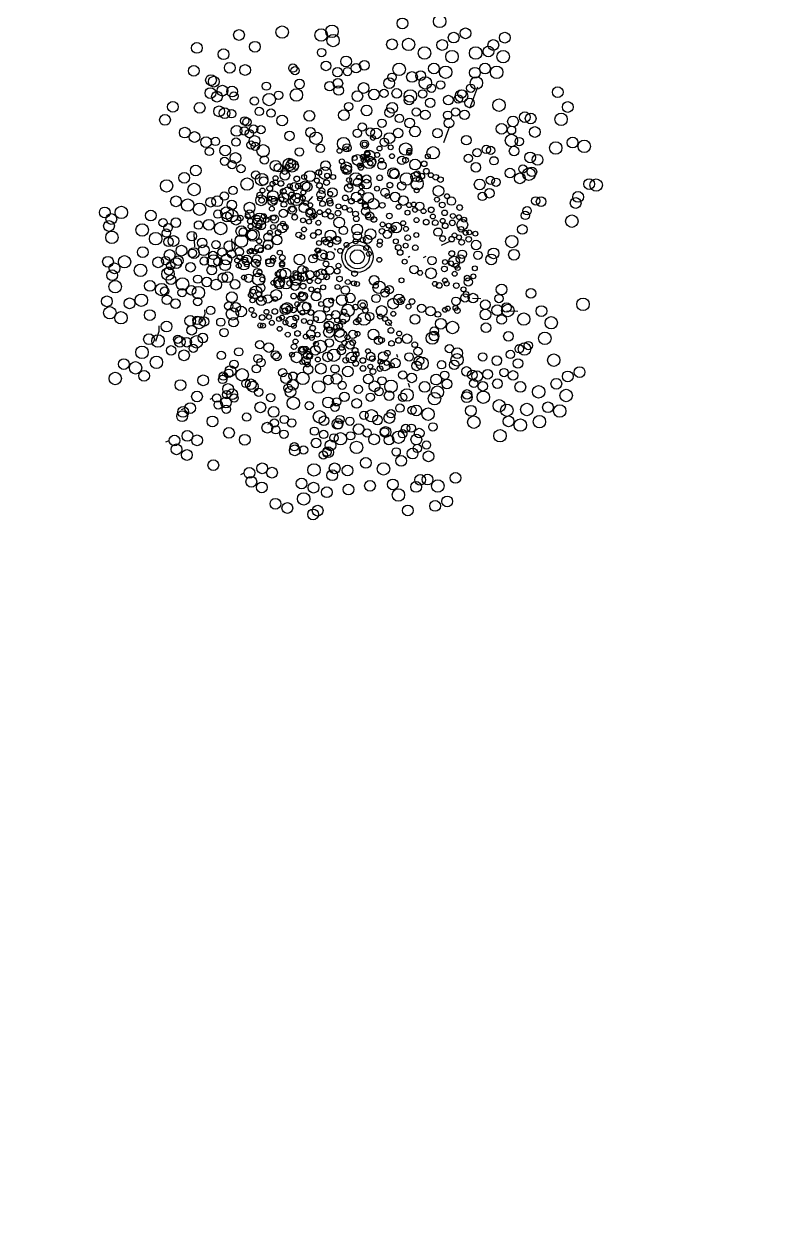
# Model space of a CAD drawing. Header units: millimetres. Extents: x 441061 to 442903, y 4515148 to 4515613.
# Drawn here: x 442194.871 to 442197.055, y 4515579.525 to 4515582.969 of the extents above; entities that cross this region are included whole.
import ezdxf

# ---------------------------------------------------------------- set-up
doc = ezdxf.new("R2010")
doc.units = ezdxf.units.MM
doc.layers.add('01_piscinas', color=254, linetype='Continuous')

msp = doc.modelspace()

# ---------------------------------------------------------------- linework, layer by layer
at = {"layer": '01_piscinas'}
for p, q in [((442196.1487, 4515582.7272, 0), (442196.1715, 4515582.7885, 0)), ((442196.0744, 4515582.629, 0), (442196.0919, 4515582.6761, 0)), ((442195.6976, 4515582.4742, 0), (442195.6854, 4515582.4606, 0)), ((442195.3582, 4515582.369, 0), (442195.3602, 4515582.329, 0)), ((442195.4663, 4515582.3535, 0), (442195.4679, 4515582.3227, 0)), ((442195.5265, 4515582.3218, 0), (442195.5231, 4515582.323, 0)), ((442195.7645, 4515582.3204, 0), (442195.7612, 4515582.3257, 0)), ((442196.0673, 4515582.335, 0), (442196.0943, 4515582.3474, 0)), ((442195.4822, 4515582.3064, 0), (442195.4788, 4515582.3075, 0)), ((442195.9773, 4515582.3022, 0), (442195.9718, 4515582.2994, 0)), ((442196.0224, 4515582.3023, 0), (442196.0153, 4515582.2987, 0)), ((442195.7301, 4515582.2497, 0), (442195.7198, 4515582.2521, 0)), ((442195.7011, 4515582.234, 0), (442195.6877, 4515582.2372, 0)), ((442195.8899, 4515582.2389, 0), (442195.8864, 4515582.2401, 0)), ((442195.5214, 4515582.2074, 0), (442195.518, 4515582.2086, 0)), ((442196.1564, 4515582.1829, 0), (442196.1803, 4515582.1821, 0)), ((442196.3362, 4515582.2038, 0), (442196.337, 4515582.2012, 0)), ((442195.6234, 4515582.1505, 0), (442195.6201, 4515582.1558, 0)), ((442196.2553, 4515582.1473, 0), (442196.2863, 4515582.1462, 0)), ((442196.489, 4515582.1745, 0), (442196.4901, 4515582.171, 0)), ((442195.6061, 4515582.1255, 0), (442195.6027, 4515582.1308, 0)), ((442195.7569, 4515582.1384, 0), (442195.7545, 4515582.1336, 0)), ((442195.915, 4515582.1141, 0), (442195.9246, 4515582.1037, 0)), ((442195.9989, 4515582.0476, 0), (442195.9982, 4515582.0461, 0)), ((442195.9384, 4515582.023, 0), (442195.9413, 4515582.0146, 0)), ((442196.2383, 4515582.011, 0), (442196.2392, 4515582.0083, 0)), ((442195.8773, 4515582.0079, 0), (442195.8765, 4515582.0064, 0)), ((442195.444, 4515581.967, 0), (442195.4385, 4515581.9643, 0)), ((442195.9719, 4515581.9394, 0), (442195.9756, 4515581.9284, 0)), ((442196.3618, 4515581.9237, 0), (442196.3629, 4515581.9203, 0)), ((442195.4095, 4515581.8956, 0), (442195.404, 4515581.8929, 0)), ((442195.7645, 4515581.878, 0), (442195.7542, 4515581.8804, 0)), ((442195.3291, 4515581.8666, 0), (442195.322, 4515581.863, 0)), ((442195.5746, 4515581.8242, 0), (442195.5691, 4515581.8215, 0)), ((442195.7737, 4515581.8274, 0), (442195.7634, 4515581.8298, 0)), ((442195.2843, 4515581.7738, 0), (442195.2772, 4515581.7702, 0)), ((442195.7458, 4515581.7509, 0), (442195.7325, 4515581.754, 0)), ((442195.4989, 4515581.681, 0), (442195.4918, 4515581.6774, 0)), ((442195.7577, 4515581.6851, 0), (442195.7444, 4515581.6882, 0))]:
    msp.add_line(p, q, dxfattribs=at)
at = {"layer": '01_piscinas', "elevation": 0}
msp.add_lwpolyline([(442204.3665, 4515585.659, 0.004391), (442203.2499, 4515585.4088, 0.000109), (442203.2235, 4515585.4026, 0.000253), (442203.2086, 4515585.3991, 0.002322), (442202.6217, 4515585.2589, 0.002118), (442202.0861, 4515585.1259, -0.0058), (442194.0167, 4515582.8088), (442188.8505, 4515581.298), (442188.8076, 4515581.2855), (442185.7366, 4515580.3874), (442179.8114, 4515578.6368)], format="xyb", dxfattribs=at)
for points in [[(442195.563, 4515582.41), (442195.5755, 4515582.416), (442195.5755, 4515582.416), (442195.5801, 4515582.421)], [(442195.3821, 4515582.116), (442195.39, 4515582.138), (442195.39, 4515582.138), (442195.3894, 4515582.1496)], [(442195.2488, 4515582.0603), (442195.259, 4515582.0889), (442195.259, 4515582.0889), (442195.2582, 4515582.104)]]:
    msp.add_lwpolyline(points, dxfattribs=at)
at = {"layer": '01_piscinas'}
for centre, radius in [((442195.9556, 4515582.9706, 0), 0.0154), ((442196.0624, 4515582.9764, 0), 0.0178), ((442195.4875, 4515582.9374, 0), 0.0154), ((442195.611, 4515582.9457, 0), 0.0178), ((442195.7229, 4515582.9373, 0), 0.0178), ((442195.754, 4515582.9478, 0), 0.0178), ((442195.7571, 4515582.9213, 0), 0.0178), ((442196.1026, 4515582.9298, 0), 0.0154), ((442196.1364, 4515582.9421, 0), 0.0154), ((442196.249, 4515582.9297, 0), 0.0154), ((442195.3667, 4515582.9003, 0), 0.0154), ((442195.533, 4515582.9037, 0), 0.0154), ((442195.9259, 4515582.9105, 0), 0.0154), ((442195.9734, 4515582.9104, 0), 0.0178), ((442196.0697, 4515582.9087, 0), 0.0154), ((442196.2022, 4515582.8901, 0), 0.0154), ((442196.2161, 4515582.9086, 0), 0.0154), ((442195.4431, 4515582.8821, 0), 0.0154), ((442195.7239, 4515582.8869, 0), 0.0119), ((442195.7942, 4515582.8615, 0), 0.0154), ((442196.019, 4515582.8857, 0), 0.0178), ((442196.0979, 4515582.8753, 0), 0.0178), ((442196.1655, 4515582.8856, 0), 0.0178), ((442196.2443, 4515582.8751, 0), 0.0178), ((442195.3578, 4515582.8347, 0), 0.0154), ((442195.4609, 4515582.8434, 0), 0.0154), ((442195.5049, 4515582.837, 0), 0.0154), ((442195.6417, 4515582.8424, 0), 0.0119), ((442195.648, 4515582.8352, 0), 0.0119), ((442195.7367, 4515582.8488, 0), 0.0137), ((442195.7697, 4515582.8309, 0), 0.0137), ((442195.7983, 4515582.8326, 0), 0.0119), ((442195.8228, 4515582.8423, 0), 0.0137), ((442195.8467, 4515582.8504, 0), 0.0137), ((442195.9463, 4515582.8391, 0), 0.0178), ((442196.046, 4515582.8414, 0), 0.0154), ((442196.0795, 4515582.8306, 0), 0.0178), ((442196.1634, 4515582.8292, 0), 0.0154), ((442196.1924, 4515582.8412, 0), 0.0154), ((442196.2259, 4515582.8305, 0), 0.0178), ((442195.4071, 4515582.8081, 0), 0.0154), ((442195.4151, 4515582.8037, 0), 0.0154), ((442195.5658, 4515582.7907, 0), 0.0119), ((442195.6607, 4515582.7971, 0), 0.0137), ((442195.7469, 4515582.7906, 0), 0.0137), ((442195.7708, 4515582.7987, 0), 0.0137), ((442195.8445, 4515582.7855, 0), 0.0154), ((442195.918, 4515582.7994, 0), 0.0154), ((442195.9258, 4515582.8162, 0), 0.0119), ((442195.9832, 4515582.8171, 0), 0.0154), ((442196.008, 4515582.8207, 0), 0.0137), ((442196.0213, 4515582.8001, 0), 0.0178), ((442196.065, 4515582.7943, 0), 0.0119), ((442196.1677, 4515582.7999, 0), 0.0178), ((442195.4054, 4515582.7709, 0), 0.0154), ((442195.4243, 4515582.7607, 0), 0.0154), ((442195.4399, 4515582.7779, 0), 0.0154), ((442195.4675, 4515582.7753, 0), 0.0154), ((442195.4728, 4515582.7621, 0), 0.0119), ((442195.5738, 4515582.7522, 0), 0.0178), ((442195.6007, 4515582.7648, 0), 0.0119), ((442195.6519, 4515582.7655, 0), 0.0178), ((442195.7731, 4515582.7783, 0), 0.0137), ((442195.8266, 4515582.7621, 0), 0.0154), ((442195.8743, 4515582.7668, 0), 0.0154), ((442195.903, 4515582.77, 0), 0.0119), ((442195.9395, 4515582.77, 0), 0.0137), ((442195.9785, 4515582.7625, 0), 0.0178), ((442196.0136, 4515582.7687, 0), 0.0119), ((442196.0389, 4515582.7849, 0), 0.0119), ((442196.1155, 4515582.7543, 0), 0.0119), ((442196.1249, 4515582.7624, 0), 0.0178), ((442196.1263, 4515582.7685, 0), 0.0119), ((442196.1515, 4515582.7848, 0), 0.0119), ((442196.4007, 4515582.7735, 0), 0.0154), ((442195.2979, 4515582.7315, 0), 0.0154), ((442195.3746, 4515582.7288, 0), 0.0154), ((442195.4304, 4515582.7185, 0), 0.0154), ((442195.5316, 4515582.7481, 0), 0.0119), ((442195.8017, 4515582.7323, 0), 0.0119), ((442195.8531, 4515582.7212, 0), 0.0154), ((442195.9266, 4515582.7286, 0), 0.0154), ((442195.9747, 4515582.751, 0), 0.0137), ((442196.0353, 4515582.7429, 0), 0.0137), ((442196.0873, 4515582.7508, 0), 0.0137), ((442196.148, 4515582.7428, 0), 0.0137), ((442196.2325, 4515582.7362, 0), 0.0178), ((442196.4294, 4515582.731, 0), 0.0154), ((442195.2753, 4515582.6941, 0), 0.0154), ((442195.4461, 4515582.7133, 0), 0.0154), ((442195.466, 4515582.7117, 0), 0.0119), ((442195.5039, 4515582.6912, 0), 0.0119), ((442195.5101, 4515582.6879, 0), 0.0119), ((442195.5453, 4515582.7184, 0), 0.0119), ((442195.5792, 4515582.7135, 0), 0.0119), ((442195.6109, 4515582.6924, 0), 0.0154), ((442195.689, 4515582.7057, 0), 0.0154), ((442195.7879, 4515582.7077, 0), 0.0154), ((442195.9187, 4515582.7151, 0), 0.0137), ((442195.9471, 4515582.6982, 0), 0.0119), ((442195.9764, 4515582.6851, 0), 0.0137), ((442195.9954, 4515582.7168, 0), 0.0119), ((442196.0212, 4515582.7086, 0), 0.0137), ((442196.0857, 4515582.7075, 0), 0.0119), ((442196.089, 4515582.685, 0), 0.0137), ((442196.108, 4515582.7167, 0), 0.0119), ((442196.1338, 4515582.7085, 0), 0.0137), ((442196.2726, 4515582.6896, 0), 0.0154), ((442196.3065, 4515582.7018, 0), 0.0154), ((442196.3232, 4515582.6981, 0), 0.0154), ((442196.4104, 4515582.6958, 0), 0.0178), ((442195.332, 4515582.6576, 0), 0.0154), ((442195.4805, 4515582.6624, 0), 0.0154), ((442195.5027, 4515582.6626, 0), 0.0119), ((442195.5171, 4515582.6548, 0), 0.0119), ((442195.5292, 4515582.668, 0), 0.0119), ((442195.5504, 4515582.666, 0), 0.0119), ((442195.6922, 4515582.6584, 0), 0.0137), ((442195.8266, 4515582.6558, 0), 0.0119), ((442195.8404, 4515582.6738, 0), 0.0119), ((442195.8633, 4515582.6595, 0), 0.0119), ((442195.8804, 4515582.6551, 0), 0.0154), ((442195.8969, 4515582.6846, 0), 0.0119), ((442195.9435, 4515582.6562, 0), 0.0137), ((442195.9918, 4515582.661, 0), 0.0154), ((442196.0561, 4515582.6561, 0), 0.0137), ((442196.2398, 4515582.6685, 0), 0.0154), ((442196.2683, 4515582.6646, 0), 0.0119), ((442196.3352, 4515582.6594, 0), 0.0154), ((442195.3599, 4515582.645, 0), 0.0154), ((442195.393, 4515582.6303, 0), 0.0154), ((442195.4199, 4515582.6323, 0), 0.0119), ((442195.4789, 4515582.6303, 0), 0.0119), ((442195.5218, 4515582.6223, 0), 0.0119), ((442195.532, 4515582.6336, 0), 0.0154), ((442195.5339, 4515582.6183, 0), 0.0119), ((442195.6322, 4515582.6482, 0), 0.0137), ((442195.7081, 4515582.6415, 0), 0.0178), ((442195.7871, 4515582.6258, 0), 0.0178), ((442195.847, 4515582.6244, 0), 0.0119), ((442195.8473, 4515582.6242, 0), 0.00702), ((442195.8713, 4515582.6424, 0), 0.00702), ((442195.9035, 4515582.6301, 0), 0.0119), ((442195.9184, 4515582.642, 0), 0.0154), ((442196.1388, 4515582.6359, 0), 0.0137), ((442196.268, 4515582.635, 0), 0.0178), ((442196.2903, 4515582.6319, 0), 0.0119), ((442196.395, 4515582.6137, 0), 0.0178), ((442196.4433, 4515582.629, 0), 0.0154), ((442196.4768, 4515582.6183, 0), 0.0178), ((442195.4025, 4515582.6035, 0), 0.0119), ((442195.4478, 4515582.6065, 0), 0.0154), ((442195.4772, 4515582.5848, 0), 0.0154), ((442195.5565, 4515582.6053, 0), 0.0178), ((442195.6607, 4515582.6023, 0), 0.0119), ((442195.7208, 4515582.6124, 0), 0.0119), ((442195.7755, 4515582.6055, 0), 0.00702), ((442195.7968, 4515582.614, 0), 0.0119), ((442195.7948, 4515582.6103, 0), 0.00702), ((442195.8273, 4515582.5792, 0), 0.0154), ((442195.8421, 4515582.5883, 0), 0.00702), ((442195.8611, 4515582.5915, 0), 0.0154), ((442195.8546, 4515582.5998, 0), 0.00702), ((442195.8558, 4515582.5958, 0), 0.00702), ((442195.8833, 4515582.5938, 0), 0.00702), ((442195.89, 4515582.612, 0), 0.00702), ((442195.9221, 4515582.6155, 0), 0.00702), ((442195.9259, 4515582.59, 0), 0.00702), ((442195.965, 4515582.6104, 0), 0.0178), ((442195.9751, 4515582.5997, 0), 0.00702), ((442195.9755, 4515582.6053, 0), 0.00702), ((442196.0285, 4515582.5896, 0), 0.00702), ((442196.0438, 4515582.5999, 0), 0.0178), ((442196.1445, 4515582.5838, 0), 0.0119), ((442196.1697, 4515582.6001, 0), 0.0119), ((442196.1958, 4515582.6095, 0), 0.0119), ((442196.2086, 4515582.6067, 0), 0.0119), ((442196.2757, 4515582.6048, 0), 0.0137), ((442196.3218, 4515582.5866, 0), 0.0154), ((442196.3431, 4515582.5798, 0), 0.0154), ((442195.3634, 4515582.5491, 0), 0.0154), ((442195.4461, 4515582.5755, 0), 0.0119), ((442195.4676, 4515582.5658, 0), 0.0119), ((442195.4931, 4515582.5545, 0), 0.0119), ((442195.5604, 4515582.5792, 0), 0.0119), ((442195.5923, 4515582.5626, 0), 0.0154), ((442195.6, 4515582.557, 0), 0.0119), ((442195.6315, 4515582.5663, 0), 0.0178), ((442195.626, 4515582.5593, 0), 0.00702), ((442195.6398, 4515582.5625, 0), 0.0178), ((442195.6347, 4515582.5756, 0), 0.00702), ((442195.6346, 4515582.5635, 0), 0.00702), ((442195.6499, 4515582.5604, 0), 0.00808), ((442195.7355, 4515582.5631, 0), 0.0137), ((442195.782, 4515582.5755, 0), 0.00702), ((442195.7944, 4515582.5581, 0), 0.0154), ((442195.7869, 4515582.5625, 0), 0.00702), ((442195.7962, 4515582.551, 0), 0.0137), ((442195.8187, 4515582.5847, 0), 0.00702), ((442195.8333, 4515582.5634, 0), 0.00702), ((442195.8367, 4515582.5567, 0), 0.00702), ((442195.8449, 4515582.579, 0), 0.00702), ((442195.8606, 4515582.5726, 0), 0.0178), ((442195.8555, 4515582.5795, 0), 0.00702), ((442195.868, 4515582.5736, 0), 0.0119), ((442195.8635, 4515582.5698, 0), 0.00702), ((442195.8973, 4515582.5635, 0), 0.0119), ((442195.8954, 4515582.5776, 0), 0.00702), ((442195.9537, 4515582.5781, 0), 0.0119), ((442195.9646, 4515582.5784, 0), 0.00808), ((442195.9919, 4515582.566, 0), 0.0154), ((442196.018, 4515582.5683, 0), 0.00808), ((442196.1662, 4515582.5581, 0), 0.0137), ((442196.2179, 4515582.5768, 0), 0.0119), ((442196.301, 4515582.5535, 0), 0.0119), ((442195.3305, 4515582.528, 0), 0.0154), ((442195.5105, 4515582.5102, 0), 0.0178), ((442195.5353, 4515582.5361, 0), 0.0119), ((442195.5525, 4515582.523, 0), 0.0178), ((442195.5579, 4515582.5194, 0), 0.0119), ((442195.5922, 4515582.5272, 0), 0.00702), ((442195.6189, 4515582.5352, 0), 0.0137), ((442195.6182, 4515582.5461, 0), 0.00808), ((442195.653, 4515582.525, 0), 0.00808), ((442195.6742, 4515582.5303, 0), 0.00702), ((442195.6907, 4515582.5331, 0), 0.0154), ((442195.7105, 4515582.5202, 0), 0.00702), ((442195.7161, 4515582.5432, 0), 0.00808), ((442195.7337, 4515582.5413, 0), 0.0178), ((442195.7399, 4515582.5343, 0), 0.00702), ((442195.7572, 4515582.5305, 0), 0.00702), ((442195.7929, 4515582.5471, 0), 0.00702), ((442195.8029, 4515582.5217, 0), 0.00702), ((442195.8226, 4515582.5247, 0), 0.0178), ((442195.8271, 4515582.5152, 0), 0.0119), ((442195.8314, 4515582.5293, 0), 0.00702), ((442195.8532, 4515582.5246, 0), 0.0119), ((442195.8903, 4515582.5281, 0), 0.00808), ((442195.9291, 4515582.5417, 0), 0.0154), ((442195.9331, 4515582.5392, 0), 0.0137), ((442195.9672, 4515582.5248, 0), 0.0178), ((442195.9977, 4515582.5112, 0), 0.0178), ((442195.9937, 4515582.5311, 0), 0.0137), ((442195.9979, 4515582.5397, 0), 0.00808), ((442196.0037, 4515582.5236, 0), 0.00808), ((442196.0113, 4515582.533, 0), 0.00808), ((442196.0243, 4515582.547, 0), 0.00808), ((442196.037, 4515582.5358, 0), 0.00702), ((442196.0513, 4515582.5296, 0), 0.00808), ((442196.0647, 4515582.5229, 0), 0.00808), ((442196.2075, 4515582.5209, 0), 0.0119), ((442196.2239, 4515582.5156, 0), 0.0119), ((442196.2639, 4515582.5417, 0), 0.0137), ((442196.2921, 4515582.5266, 0), 0.0154), ((442196.3184, 4515582.5385, 0), 0.0178), ((442196.3268, 4515582.5452, 0), 0.0137), ((442196.4909, 4515582.5102, 0), 0.0154), ((442195.2799, 4515582.505, 0), 0.0178), ((442195.3587, 4515582.4946, 0), 0.0178), ((442195.4703, 4515582.492, 0), 0.0119), ((442195.5546, 4515582.4917, 0), 0.00702), ((442195.5757, 4515582.4977, 0), 0.00808), ((442195.5845, 4515582.4758, 0), 0.0154), ((442195.5836, 4515582.5109, 0), 0.00702), ((442195.5921, 4515582.5151, 0), 0.00702), ((442195.6074, 4515582.5119, 0), 0.00808), ((442195.6142, 4515582.4893, 0), 0.00808), ((442195.6275, 4515582.4841, 0), 0.0178), ((442195.6331, 4515582.5041, 0), 0.00702), ((442195.6464, 4515582.5024, 0), 0.0119), ((442195.6573, 4515582.5045, 0), 0.00808), ((442195.6766, 4515582.5053, 0), 0.0137), ((442195.6716, 4515582.486, 0), 0.00702), ((442195.6829, 4515582.5023, 0), 0.0137), ((442195.7179, 4515582.506, 0), 0.00808), ((442195.7221, 4515582.4797, 0), 0.0119), ((442195.725, 4515582.4912, 0), 0.00808), ((442195.7382, 4515582.5144, 0), 0.00808), ((442195.7552, 4515582.486, 0), 0.0137), ((442195.8019, 4515582.499, 0), 0.0119), ((442195.8053, 4515582.5053, 0), 0.00702), ((442195.8375, 4515582.4864, 0), 0.00808), ((442195.8387, 4515582.5034, 0), 0.00702), ((442195.8527, 4515582.5101, 0), 0.0137), ((442195.883, 4515582.4969, 0), 0.00702), ((442195.9055, 4515582.4864, 0), 0.0119), ((442195.9197, 4515582.5072, 0), 0.00808), ((442195.9538, 4515582.505, 0), 0.0119), ((442195.9964, 4515582.4924, 0), 0.00702), ((442196.0588, 4515582.4903, 0), 0.0154), ((442196.1771, 4515582.5091, 0), 0.0154), ((442196.205, 4515582.4839, 0), 0.0137), ((442196.511, 4515582.5073, 0), 0.0178), ((442195.3068, 4515582.4607, 0), 0.0154), ((442195.3403, 4515582.4499, 0), 0.0178), ((442195.4061, 4515582.4581, 0), 0.0137), ((442195.425, 4515582.4611, 0), 0.0154), ((442195.445, 4515582.4758, 0), 0.0119), ((442195.4667, 4515582.4501, 0), 0.0137), ((442195.5178, 4515582.4425, 0), 0.0154), ((442195.5507, 4515582.4636, 0), 0.0154), ((442195.5468, 4515582.4785, 0), 0.00808), ((442195.5524, 4515582.4636, 0), 0.00808), ((442195.5736, 4515582.469, 0), 0.00702), ((442195.5834, 4515582.4621, 0), 0.0137), ((442195.5873, 4515582.461, 0), 0.00808), ((442195.6086, 4515582.4663, 0), 0.00702), ((442195.6158, 4515582.472, 0), 0.0137), ((442195.6159, 4515582.4521, 0), 0.00808), ((442195.6362, 4515582.4605, 0), 0.00808), ((442195.6379, 4515582.4804, 0), 0.00702), ((442195.6522, 4515582.4662, 0), 0.0178), ((442195.6539, 4515582.463, 0), 0.00702), ((442195.6553, 4515582.4766, 0), 0.00702), ((442195.6701, 4515582.4697, 0), 0.00702), ((442195.6794, 4515582.4559, 0), 0.00702), ((442195.6911, 4515582.4495, 0), 0.00702), ((442195.7194, 4515582.4683, 0), 0.00702), ((442195.7267, 4515582.454, 0), 0.00808), ((442195.747, 4515582.4625, 0), 0.00808), ((442195.7489, 4515582.4553, 0), 0.00808), ((442195.7487, 4515582.4823, 0), 0.00702), ((442195.792, 4515582.4706, 0), 0.00808), ((442195.8097, 4515582.4612, 0), 0.00808), ((442195.8236, 4515582.4732, 0), 0.0137), ((442195.8352, 4515582.4611, 0), 0.00702), ((442195.8491, 4515582.4497, 0), 0.00808), ((442195.8578, 4515582.4711, 0), 0.0154), ((442195.8725, 4515582.4533, 0), 0.0154), ((442195.8979, 4515582.4493, 0), 0.00808), ((442195.9124, 4515582.4761, 0), 0.00702), ((442195.9348, 4515582.4733, 0), 0.0137), ((442195.9582, 4515582.4629, 0), 0.0137), ((442195.9748, 4515582.4499, 0), 0.00702), ((442195.9881, 4515582.4517, 0), 0.00702), ((442196.0052, 4515582.4468, 0), 0.0119), ((442196.0546, 4515582.4657, 0), 0.00702), ((442196.0698, 4515582.4504, 0), 0.00808), ((442196.0835, 4515582.4755, 0), 0.00702), ((442196.0963, 4515582.4613, 0), 0.0119), ((442196.1847, 4515582.4747, 0), 0.0119), ((442196.3376, 4515582.4621, 0), 0.0119), ((442196.3531, 4515582.4598, 0), 0.0137), ((442196.4522, 4515582.4559, 0), 0.0154), ((442196.459, 4515582.4733, 0), 0.0154), ((442195.1028, 4515582.4289, 0), 0.0154), ((442195.1215, 4515582.41, 0), 0.0154), ((442195.1503, 4515582.4289, 0), 0.0178), ((442195.2347, 4515582.42, 0), 0.0154), ((442195.3743, 4515582.4381, 0), 0.0178), ((442195.4268, 4515582.424, 0), 0.0119), ((442195.4531, 4515582.4276, 0), 0.0178), ((442195.4526, 4515582.4157, 0), 0.0137), ((442195.4671, 4515582.4194, 0), 0.0178), ((442195.5124, 4515582.4182, 0), 0.00702), ((442195.5177, 4515582.4243, 0), 0.0119), ((442195.546, 4515582.409, 0), 0.0178), ((442195.5585, 4515582.418, 0), 0.00702), ((442195.5815, 4515582.4395, 0), 0.00702), ((442195.5891, 4515582.41, 0), 0.0119), ((442195.6144, 4515582.4262, 0), 0.0119), ((442195.6404, 4515582.4357, 0), 0.0119), ((442195.6403, 4515582.438, 0), 0.00808), ((442195.647, 4515582.4153, 0), 0.00808), ((442195.6735, 4515582.442, 0), 0.0137), ((442195.6925, 4515582.4283, 0), 0.0137), ((442195.6902, 4515582.4306, 0), 0.00808), ((442195.6969, 4515582.416, 0), 0.00702), ((442195.7033, 4515582.4201, 0), 0.00702), ((442195.7186, 4515582.4296, 0), 0.00702), ((442195.7343, 4515582.4234, 0), 0.00808), ((442195.7433, 4515582.4324, 0), 0.00702), ((442195.7506, 4515582.4181, 0), 0.00808), ((442195.7709, 4515582.4266, 0), 0.00808), ((442195.7726, 4515582.4464, 0), 0.00702), ((442195.79, 4515582.4427, 0), 0.00702), ((442195.8048, 4515582.4357, 0), 0.00702), ((442195.8213, 4515582.4245, 0), 0.00808), ((442195.8507, 4515582.432, 0), 0.0119), ((442195.8505, 4515582.4458, 0), 0.00808), ((442195.8619, 4515582.4183, 0), 0.0119), ((442195.8574, 4515582.42, 0), 0.00702), ((442195.9183, 4515582.4188, 0), 0.00808), ((442195.9449, 4515582.4449, 0), 0.00702), ((442195.9702, 4515582.4282, 0), 0.00702), ((442195.9917, 4515582.4361, 0), 0.00702), ((442196.0163, 4515582.4325, 0), 0.00702), ((442196.0382, 4515582.4362, 0), 0.00808), ((442196.0429, 4515582.4172, 0), 0.00702), ((442196.0766, 4515582.4278, 0), 0.00808), ((442196.1003, 4515582.4189, 0), 0.00702), ((442196.1177, 4515582.4151, 0), 0.00702), ((442196.1197, 4515582.443, 0), 0.00808), ((442196.3078, 4515582.4203, 0), 0.0119), ((442196.3131, 4515582.4337, 0), 0.0119), ((442195.1148, 4515582.3901, 0), 0.0154), ((442195.21, 4515582.3787, 0), 0.0178), ((442195.2699, 4515582.3996, 0), 0.0119), ((442195.2843, 4515582.385, 0), 0.0119), ((442195.3064, 4515582.3995, 0), 0.0137), ((442195.3713, 4515582.3927, 0), 0.0119), ((442195.4012, 4515582.3937, 0), 0.0154), ((442195.4348, 4515582.383, 0), 0.0178), ((442195.4787, 4515582.4066, 0), 0.0137), ((442195.4941, 4515582.3751, 0), 0.0154), ((442195.4911, 4515582.4129, 0), 0.00808), ((442195.5197, 4515582.4039, 0), 0.00808), ((442195.5202, 4515582.3888, 0), 0.00702), ((442195.5394, 4515582.3986, 0), 0.0137), ((442195.54, 4515582.4124, 0), 0.00808), ((442195.5441, 4515582.3898, 0), 0.00808), ((442195.5501, 4515582.3923, 0), 0.0137), ((442195.5652, 4515582.4081, 0), 0.00808), ((442195.5846, 4515582.3871, 0), 0.00702), ((442195.5864, 4515582.4134, 0), 0.00702), ((442195.6108, 4515582.3842, 0), 0.0137), ((442195.6135, 4515582.3969, 0), 0.00702), ((442195.6202, 4515582.387, 0), 0.00808), ((442195.6707, 4515582.4064, 0), 0.00702), ((442195.6881, 4515582.4026, 0), 0.00702), ((442195.7149, 4515582.3993, 0), 0.00702), ((442195.7746, 4515582.3999, 0), 0.0154), ((442195.7867, 4515582.3773, 0), 0.0119), ((442195.8263, 4515582.3798, 0), 0.0154), ((442195.8235, 4515582.4108, 0), 0.00808), ((442195.8739, 4515582.4088, 0), 0.00808), ((442195.8989, 4515582.3946, 0), 0.00702), ((442195.9162, 4515582.3909, 0), 0.00702), ((442195.9378, 4515582.3856, 0), 0.0154), ((442195.9311, 4515582.3839, 0), 0.00702), ((442195.9577, 4515582.3982, 0), 0.00702), ((442195.9658, 4515582.3817, 0), 0.00702), ((442195.9962, 4515582.407, 0), 0.00702), ((442196.0239, 4515582.4012, 0), 0.00808), ((442196.0498, 4515582.3995, 0), 0.00808), ((442196.071, 4515582.4048, 0), 0.00702), ((442196.0783, 4515582.3906, 0), 0.00808), ((442196.0986, 4515582.399, 0), 0.00808), ((442196.1274, 4515582.3936, 0), 0.0154), ((442196.1237, 4515582.3806, 0), 0.00808), ((442196.1325, 4515582.4082, 0), 0.00702), ((442196.2994, 4515582.3802, 0), 0.0137), ((442196.4412, 4515582.4038, 0), 0.0178), ((442195.1232, 4515582.3575, 0), 0.0178), ((442195.2485, 4515582.3536, 0), 0.0178), ((442195.2791, 4515582.3697, 0), 0.0119), ((442195.2855, 4515582.3446, 0), 0.0137), ((442195.2994, 4515582.3471, 0), 0.0154), ((442195.3523, 4515582.361, 0), 0.0137), ((442195.3819, 4515582.3416, 0), 0.0137), ((442195.4941, 4515582.3472, 0), 0.0178), ((442195.4994, 4515582.3725, 0), 0.0119), ((442195.5276, 4515582.3644, 0), 0.0178), ((442195.5252, 4515582.3642, 0), 0.0137), ((442195.5453, 4515582.3467, 0), 0.00702), ((442195.5708, 4515582.3582, 0), 0.0119), ((442195.576, 4515582.3708, 0), 0.00702), ((442195.5966, 4515582.3499, 0), 0.0137), ((442195.5999, 4515582.3718, 0), 0.00808), ((442195.6588, 4515582.3644, 0), 0.00808), ((442195.669, 4515582.3586, 0), 0.00702), ((442195.6736, 4515582.3802, 0), 0.00702), ((442195.7002, 4515582.3627, 0), 0.00808), ((442195.7151, 4515582.3723, 0), 0.00808), ((442195.7316, 4515582.351, 0), 0.00702), ((442195.7495, 4515582.3631, 0), 0.0154), ((442195.7449, 4515582.3527, 0), 0.00702), ((442195.7673, 4515582.3489, 0), 0.0119), ((442195.771, 4515582.3527, 0), 0.00702), ((442195.8264, 4515582.3618, 0), 0.0119), ((442195.8216, 4515582.3463, 0), 0.00702), ((442195.8416, 4515582.3501, 0), 0.00702), ((442195.8557, 4515582.3517, 0), 0.0119), ((442195.8644, 4515582.3666, 0), 0.0154), ((442195.8913, 4515582.3462, 0), 0.00702), ((442195.8972, 4515582.3748, 0), 0.00808), ((442195.9121, 4515582.3663, 0), 0.0119), ((442195.9248, 4515582.378, 0), 0.00808), ((442195.9369, 4515582.346, 0), 0.00702), ((442195.9706, 4515582.3566, 0), 0.00808), ((442195.9955, 4515582.3642, 0), 0.00702), ((442196.058, 4515582.3724, 0), 0.0119), ((442196.0709, 4515582.354, 0), 0.00808), ((442196.0968, 4515582.3523, 0), 0.00808), ((442196.1049, 4515582.3631, 0), 0.00702), ((442196.118, 4515582.3577, 0), 0.00702), ((442196.1369, 4515582.3703, 0), 0.00702), ((442196.1457, 4515582.3519, 0), 0.00808), ((442196.1474, 4515582.3717, 0), 0.00702), ((442196.1647, 4515582.3679, 0), 0.00702), ((442196.269, 4515582.3455, 0), 0.0178), ((442195.2115, 4515582.3152, 0), 0.0154), ((442195.2887, 4515582.307, 0), 0.0154), ((442195.3225, 4515582.3193, 0), 0.0154), ((442195.3535, 4515582.3121, 0), 0.0119), ((442195.3583, 4515582.3125, 0), 0.0154), ((442195.3864, 4515582.3207, 0), 0.0154), ((442195.4211, 4515582.3366, 0), 0.0119), ((442195.4389, 4515582.3153, 0), 0.0119), ((442195.4601, 4515582.3324, 0), 0.0154), ((442195.4664, 4515582.31, 0), 0.0119), ((442195.488, 4515582.3163, 0), 0.0119), ((442195.518, 4515582.3164, 0), 0.00702), ((442195.5229, 4515582.3194, 0), 0.00702), ((442195.533, 4515582.3165, 0), 0.00702), ((442195.5447, 4515582.3254, 0), 0.0119), ((442195.55, 4515582.3209, 0), 0.00702), ((442195.5709, 4515582.3367, 0), 0.0137), ((442195.5706, 4515582.33, 0), 0.00702), ((442195.6042, 4515582.3135, 0), 0.00702), ((442195.7121, 4515582.3197, 0), 0.00702), ((442195.7147, 4515582.3194, 0), 0.00702), ((442195.7167, 4515582.3414, 0), 0.00702), ((442195.7251, 4515582.3062, 0), 0.0154), ((442195.7371, 4515582.3435, 0), 0.00808), ((442195.7485, 4515582.3371, 0), 0.00702), ((442195.7774, 4515582.3187, 0), 0.00702), ((442195.8267, 4515582.3017, 0), 0.0447), ((442195.7955, 4515582.3359, 0), 0.00702), ((442195.8267, 4515582.3017, 0), 0.0344), ((442195.8267, 4515582.3017, 0), 0.0203), ((442195.8517, 4515582.327, 0), 0.00702), ((442195.8902, 4515582.3358, 0), 0.00702), ((442195.9437, 4515582.3283, 0), 0.00808), ((442195.9492, 4515582.3141, 0), 0.00808), ((442195.9649, 4515582.3336, 0), 0.00702), ((442195.9926, 4515582.3278, 0), 0.00808), ((442196.0971, 4515582.311, 0), 0.00808), ((442196.127, 4515582.3093, 0), 0.0119), ((442196.1254, 4515582.3434, 0), 0.00808), ((442196.1669, 4515582.3354, 0), 0.0137), ((442196.217, 4515582.3116, 0), 0.0154), ((442196.2754, 4515582.3077, 0), 0.0154), ((442195.112, 4515582.2877, 0), 0.0154), ((442195.1308, 4515582.2688, 0), 0.0154), ((442195.1595, 4515582.2876, 0), 0.0178), ((442195.2558, 4515582.2859, 0), 0.0154), ((442195.277, 4515582.2909, 0), 0.0119), ((442195.2914, 4515582.2764, 0), 0.0119), ((442195.3076, 4515582.2838, 0), 0.0154), ((442195.3135, 4515582.2909, 0), 0.0137), ((442195.3486, 4515582.2719, 0), 0.0137), ((442195.3876, 4515582.2896, 0), 0.0119), ((442195.4144, 4515582.2897, 0), 0.0178), ((442195.4128, 4515582.3058, 0), 0.0119), ((442195.4274, 4515582.288, 0), 0.0119), ((442195.4476, 4515582.2776, 0), 0.0154), ((442195.4512, 4515582.2938, 0), 0.0154), ((442195.4823, 4515582.2911, 0), 0.00702), ((442195.4887, 4515582.301, 0), 0.00702), ((442195.5014, 4515582.2795, 0), 0.0154), ((442195.5096, 4515582.2925, 0), 0.0137), ((442195.5048, 4515582.2934, 0), 0.00702), ((442195.5097, 4515582.2804, 0), 0.00702), ((442195.5351, 4515582.2832, 0), 0.0119), ((442195.5378, 4515582.2957, 0), 0.0119), ((442195.5412, 4515582.2837, 0), 0.00702), ((442195.5712, 4515582.2887, 0), 0.00702), ((442195.5765, 4515582.2847, 0), 0.0119), ((442195.5845, 4515582.2905, 0), 0.00702), ((442195.5855, 4515582.2991, 0), 0.00702), ((442195.6116, 4515582.2992, 0), 0.00808), ((442195.6105, 4515582.2784, 0), 0.00702), ((442195.6109, 4515582.2825, 0), 0.00702), ((442195.661, 4515582.2943, 0), 0.0154), ((442195.6992, 4515582.296, 0), 0.0119), ((442195.7061, 4515582.303, 0), 0.00702), ((442195.73, 4515582.3041, 0), 0.00808), ((442195.7367, 4515582.2814, 0), 0.00808), ((442195.7486, 4515582.3052, 0), 0.0119), ((442195.8597, 4515582.3105, 0), 0.00702), ((442195.8895, 4515582.293, 0), 0.00702), ((442195.9621, 4515582.2877, 0), 0.00702), ((442196.0402, 4515582.291, 0), 0.0119), ((442196.0777, 4515582.2868, 0), 0.00702), ((442196.0951, 4515582.283, 0), 0.00702), ((442196.1043, 4515582.2878, 0), 0.0154), ((442196.1217, 4515582.2959, 0), 0.0119), ((442196.1719, 4515582.3063, 0), 0.0119), ((442196.2102, 4515582.2942, 0), 0.0154), ((442195.124, 4515582.2489, 0), 0.0154), ((442195.2051, 4515582.2629, 0), 0.0178), ((442195.284, 4515582.2525, 0), 0.0178), ((442195.2862, 4515582.2611, 0), 0.0119), ((442195.2926, 4515582.236, 0), 0.0137), ((442195.3693, 4515582.2377, 0), 0.0119), ((442195.4093, 4515582.2638, 0), 0.0137), ((442195.4411, 4515582.2417, 0), 0.0137), ((442195.4546, 4515582.2431, 0), 0.0154), ((442195.4867, 4515582.2762, 0), 0.00702), ((442195.5152, 4515582.2404, 0), 0.0119), ((442195.5436, 4515582.2379, 0), 0.0178), ((442195.5405, 4515582.2567, 0), 0.0119), ((442195.546, 4515582.2579, 0), 0.00702), ((442195.5984, 4515582.2524, 0), 0.00702), ((442195.609, 4515582.2526, 0), 0.0137), ((442195.6203, 4515582.2538, 0), 0.0154), ((442195.6501, 4515582.2352, 0), 0.0154), ((442195.6491, 4515582.2554, 0), 0.00702), ((442195.649, 4515582.2433, 0), 0.00702), ((442195.6542, 4515582.2468, 0), 0.0119), ((442195.6696, 4515582.2446, 0), 0.0137), ((442195.6679, 4515582.2649, 0), 0.0119), ((442195.6779, 4515582.2652, 0), 0.00702), ((442195.6909, 4515582.2505, 0), 0.0119), ((442195.7099, 4515582.2531, 0), 0.00808), ((442195.7238, 4515582.2515, 0), 0.0154), ((442195.7311, 4515582.2585, 0), 0.00702), ((442195.7385, 4515582.2442, 0), 0.00808), ((442195.7476, 4515582.2631, 0), 0.0119), ((442195.7687, 4515582.2609, 0), 0.00808), ((442195.7725, 4515582.2762, 0), 0.00702), ((442195.8185, 4515582.2535, 0), 0.00808), ((442195.9889, 4515582.2653, 0), 0.0119), ((442196.0062, 4515582.2557, 0), 0.00702), ((442196.0376, 4515582.2544, 0), 0.0154), ((442196.076, 4515582.267, 0), 0.00808), ((442196.1055, 4515582.2532, 0), 0.00702), ((442196.1099, 4515582.2761, 0), 0.00702), ((442196.1141, 4515582.2695, 0), 0.00702), ((442196.1589, 4515582.2459, 0), 0.00702), ((442196.1633, 4515582.2688, 0), 0.00702), ((442195.1324, 4515582.2163, 0), 0.0178), ((442195.2321, 4515582.2185, 0), 0.0154), ((442195.2656, 4515582.2078, 0), 0.0178), ((442195.2745, 4515582.2036, 0), 0.0119), ((442195.3254, 4515582.2237, 0), 0.0178), ((442195.3503, 4515582.206, 0), 0.0137), ((442195.3711, 4515582.199, 0), 0.0178), ((442195.3951, 4515582.2295, 0), 0.0137), ((442195.4218, 4515582.222, 0), 0.0154), ((442195.4762, 4515582.2227, 0), 0.0137), ((442195.5017, 4515582.2424, 0), 0.00702), ((442195.5354, 4515582.1999, 0), 0.0178), ((442195.5499, 4515582.2126, 0), 0.0119), ((442195.5541, 4515582.237, 0), 0.00702), ((442195.5861, 4515582.2272, 0), 0.00702), ((442195.6024, 4515582.2304, 0), 0.0154), ((442195.6026, 4515582.2234, 0), 0.0137), ((442195.6064, 4515582.2359, 0), 0.00702), ((442195.6225, 4515582.2274, 0), 0.0178), ((442195.6326, 4515582.2258, 0), 0.00808), ((442195.6404, 4515582.239, 0), 0.00702), ((442195.6479, 4515582.2176, 0), 0.0119), ((442195.6643, 4515582.2401, 0), 0.00808), ((442195.6711, 4515582.2174, 0), 0.00808), ((442195.6899, 4515582.2322, 0), 0.00702), ((442195.6948, 4515582.2085, 0), 0.00702), ((442195.7142, 4515582.2327, 0), 0.00808), ((442195.7285, 4515582.2142, 0), 0.00702), ((442195.7698, 4515582.2154, 0), 0.00702), ((442195.7754, 4515582.2383, 0), 0.00808), ((442195.7925, 4515582.2064, 0), 0.0119), ((442195.7991, 4515582.2294, 0), 0.00702), ((442195.8165, 4515582.2256, 0), 0.00702), ((442195.8256, 4515582.224, 0), 0.00702), ((442195.8745, 4515582.2344, 0), 0.0137), ((442195.8889, 4515582.2142, 0), 0.0178), ((442195.8794, 4515582.2186, 0), 0.00702), ((442195.9183, 4515582.2075, 0), 0.0119), ((442195.9531, 4515582.2345, 0), 0.00702), ((442196.0489, 4515582.2243, 0), 0.00702), ((442196.0612, 4515582.2197, 0), 0.00808), ((442196.0778, 4515582.2341, 0), 0.00702), ((442196.0824, 4515582.225, 0), 0.00702), ((442196.11, 4515582.2192, 0), 0.00808), ((442196.1305, 4515582.2086, 0), 0.00702), ((442196.1445, 4515582.2297, 0), 0.0119), ((442196.1414, 4515582.2407, 0), 0.00808), ((442196.2399, 4515582.2081, 0), 0.0154), ((442195.1088, 4515582.1741, 0), 0.0154), ((442195.1738, 4515582.1684, 0), 0.0154), ((442195.2074, 4515582.1773, 0), 0.0178), ((442195.2809, 4515582.1785, 0), 0.0137), ((442195.3055, 4515582.1674, 0), 0.0137), ((442195.3244, 4515582.1992, 0), 0.0119), ((442195.369, 4515582.1734, 0), 0.0119), ((442195.4669, 4515582.1858, 0), 0.0154), ((442195.5215, 4515582.1921, 0), 0.00702), ((442195.5259, 4515582.1772, 0), 0.00702), ((442195.5279, 4515582.2021, 0), 0.00702), ((442195.544, 4515582.1945, 0), 0.00702), ((442195.5512, 4515582.176, 0), 0.0137), ((442195.5489, 4515582.1814, 0), 0.00702), ((442195.5703, 4515582.1812, 0), 0.0119), ((442195.5942, 4515582.1924, 0), 0.0154), ((442195.5905, 4515582.181, 0), 0.00702), ((442195.6442, 4515582.1891, 0), 0.00808), ((442195.6683, 4515582.1862, 0), 0.0119), ((442195.6654, 4515582.1945, 0), 0.00702), ((442195.6718, 4515582.189, 0), 0.0119), ((442195.7083, 4515582.1889, 0), 0.0137), ((442195.7121, 4515582.2047, 0), 0.00702), ((442195.7434, 4515582.1699, 0), 0.0137), ((442195.7519, 4515582.1764, 0), 0.00702), ((442195.7822, 4515582.1778, 0), 0.0154), ((442195.8061, 4515582.1836, 0), 0.0137), ((442195.8802, 4515582.1823, 0), 0.0119), ((442195.9054, 4515582.1985, 0), 0.0119), ((442195.9116, 4515582.2079, 0), 0.00702), ((442195.9291, 4515582.1676, 0), 0.0154), ((442195.9458, 4515582.1792, 0), 0.0154), ((442195.9477, 4515582.1759, 0), 0.00702), ((442195.9555, 4515582.1793, 0), 0.00702), ((442195.9832, 4515582.1735, 0), 0.00808), ((442196.1089, 4515582.1746, 0), 0.0119), ((442196.1349, 4515582.184, 0), 0.0119), ((442196.1378, 4515582.1944, 0), 0.00808), ((442196.1582, 4515582.1835, 0), 0.0137), ((442196.2323, 4515582.1822, 0), 0.0119), ((442196.324, 4515582.1971, 0), 0.0137), ((442196.4732, 4515582.1657, 0), 0.0178), ((442195.1172, 4515582.1415, 0), 0.0178), ((442195.2317, 4515582.1349, 0), 0.0154), ((442195.406, 4515582.148, 0), 0.0119), ((442195.4581, 4515582.1607, 0), 0.0119), ((442195.4686, 4515582.1382, 0), 0.0178), ((442195.478, 4515582.1569, 0), 0.0137), ((442195.4934, 4515582.145, 0), 0.0154), ((442195.5233, 4515582.1496, 0), 0.00702), ((442195.5662, 4515582.1442, 0), 0.00702), ((442195.5901, 4515582.1453, 0), 0.00808), ((442195.6207, 4515582.1515, 0), 0.0154), ((442195.6253, 4515582.1551, 0), 0.0154), ((442195.6195, 4515582.1485, 0), 0.00702), ((442195.628, 4515582.1527, 0), 0.00702), ((442195.6433, 4515582.1495, 0), 0.00808), ((442195.6544, 4515582.166, 0), 0.00702), ((442195.6728, 4515582.1551, 0), 0.0178), ((442195.669, 4515582.1417, 0), 0.00702), ((442195.6811, 4515582.1591, 0), 0.0119), ((442195.6932, 4515582.1421, 0), 0.00808), ((442195.7185, 4515582.1304, 0), 0.0178), ((442195.723, 4515582.1666, 0), 0.00702), ((442195.7383, 4515582.1513, 0), 0.00808), ((442195.7641, 4515582.1358, 0), 0.0119), ((442195.7881, 4515582.1439, 0), 0.00808), ((442195.7999, 4515582.1482, 0), 0.0178), ((442195.8208, 4515582.1577, 0), 0.00808), ((442195.8412, 4515582.1646, 0), 0.0137), ((442195.842, 4515582.1631, 0), 0.00702), ((442195.8493, 4515582.1488, 0), 0.00808), ((442195.8962, 4515582.1465, 0), 0.0154), ((442195.973, 4515582.1592, 0), 0.00702), ((442196.0106, 4515582.1543, 0), 0.0119), ((442196.0364, 4515582.146, 0), 0.0137), ((442196.0776, 4515582.15, 0), 0.00702), ((442196.0855, 4515582.1535, 0), 0.00702), ((442196.1076, 4515582.1551, 0), 0.00702), ((442196.1131, 4515582.1477, 0), 0.00808), ((442196.1935, 4515582.1365, 0), 0.0154), ((442196.1933, 4515582.1645, 0), 0.0137), ((442196.2274, 4515582.1487, 0), 0.0154), ((442196.2577, 4515582.148, 0), 0.0178), ((442196.254, 4515582.1564, 0), 0.0137), ((442196.354, 4515582.1463, 0), 0.0154), ((442195.1491, 4515582.1271, 0), 0.0178), ((442195.2798, 4515582.1019, 0), 0.0154), ((442195.3475, 4515582.1183, 0), 0.0154), ((442195.3672, 4515582.1201, 0), 0.0119), ((442195.3734, 4515582.1134, 0), 0.0178), ((442195.3871, 4515582.1163, 0), 0.0137), ((442195.4353, 4515582.1145, 0), 0.0119), ((442195.4718, 4515582.1144, 0), 0.0137), ((442195.5305, 4515582.1347, 0), 0.00702), ((442195.5483, 4515582.1051, 0), 0.00702), ((442195.5539, 4515582.128, 0), 0.00808), ((442195.5734, 4515582.1293, 0), 0.00702), ((442195.5814, 4515582.1128, 0), 0.00702), ((442195.6021, 4515582.1235, 0), 0.00702), ((442195.6107, 4515582.1277, 0), 0.00702), ((442195.6206, 4515582.1137, 0), 0.00702), ((442195.6374, 4515582.1164, 0), 0.0154), ((442195.6501, 4515582.1269, 0), 0.00808), ((442195.6738, 4515582.118, 0), 0.00702), ((442195.6912, 4515582.1142, 0), 0.00702), ((442195.7075, 4515582.1236, 0), 0.00702), ((442195.7452, 4515582.1041, 0), 0.0137), ((442195.7394, 4515582.1057, 0), 0.00702), ((442195.745, 4515582.1286, 0), 0.00808), ((442195.7687, 4515582.1197, 0), 0.00702), ((442195.79, 4515582.1275, 0), 0.0137), ((442195.7861, 4515582.1159, 0), 0.00702), ((442195.8237, 4515582.1149, 0), 0.00808), ((442195.8299, 4515582.1208, 0), 0.00702), ((442195.8455, 4515582.1235, 0), 0.0178), ((442195.8619, 4515582.1305, 0), 0.0119), ((442195.8916, 4515582.1305, 0), 0.00702), ((442195.9064, 4515582.1235, 0), 0.00702), ((442195.9159, 4515582.1135, 0), 0.00808), ((442195.9296, 4515582.1386, 0), 0.00702), ((442195.9917, 4515582.1225, 0), 0.0137), ((442196.0573, 4515582.1368, 0), 0.00808), ((442196.0658, 4515582.11, 0), 0.0154), ((442196.0994, 4515582.0993, 0), 0.0178), ((442196.1951, 4515582.0986, 0), 0.0137), ((442196.2399, 4515582.1221, 0), 0.0137), ((442196.3033, 4515582.1233, 0), 0.0178), ((442196.3822, 4515582.1128, 0), 0.0178), ((442195.2294, 4515582.0656, 0), 0.0154), ((442195.2552, 4515582.0606, 0), 0.0178), ((442195.3518, 4515582.0914, 0), 0.0137), ((442195.3837, 4515582.0692, 0), 0.0137), ((442195.4446, 4515582.0846, 0), 0.0119), ((442195.556, 4515582.1043, 0), 0.00702), ((442195.6039, 4515582.0953, 0), 0.00702), ((442195.6271, 4515582.0789, 0), 0.00702), ((442195.6445, 4515582.1039, 0), 0.00702), ((442195.6551, 4515582.0821, 0), 0.00808), ((442195.6789, 4515582.0732, 0), 0.00702), ((442195.6926, 4515582.0802, 0), 0.0119), ((442195.6983, 4515582.0973, 0), 0.00808), ((442195.7126, 4515582.0788, 0), 0.00702), ((442195.7454, 4515582.086, 0), 0.0154), ((442195.7467, 4515582.0914, 0), 0.00808), ((442195.767, 4515582.0999, 0), 0.00808), ((442195.7748, 4515582.0847, 0), 0.0137), ((442195.7789, 4515582.0753, 0), 0.0178), ((442195.7757, 4515582.1032, 0), 0.00808), ((442195.7981, 4515582.0714, 0), 0.00702), ((442195.8139, 4515582.0797, 0), 0.0119), ((442195.827, 4515582.0812, 0), 0.00702), ((442195.8725, 4515582.0791, 0), 0.0154), ((442195.9227, 4515582.0909, 0), 0.00808), ((442195.9464, 4515582.082, 0), 0.00702), ((442195.9692, 4515582.067, 0), 0.0137), ((442196.0412, 4515582.0688, 0), 0.0178), ((442196.0464, 4515582.0748, 0), 0.0137), ((442196.0468, 4515582.0893, 0), 0.0119), ((442196.2595, 4515582.074, 0), 0.0137), ((442196.3638, 4515582.0682, 0), 0.0178), ((442195.2094, 4515582.0282, 0), 0.0178), ((442195.2929, 4515582.0335, 0), 0.0137), ((442195.3119, 4515582.0653, 0), 0.0119), ((442195.3179, 4515582.0583, 0), 0.0154), ((442195.3377, 4515582.057, 0), 0.0137), ((442195.3564, 4515582.0395, 0), 0.0119), ((442195.3654, 4515582.0582, 0), 0.0178), ((442195.5468, 4515582.0499, 0), 0.0119), ((442195.5726, 4515582.0417, 0), 0.0137), ((442195.6449, 4515582.0443, 0), 0.00808), ((442195.6495, 4515582.0591, 0), 0.00702), ((442195.6698, 4515582.034, 0), 0.0119), ((442195.6789, 4515582.0381, 0), 0.00702), ((442195.6962, 4515582.0694, 0), 0.00702), ((442195.7063, 4515582.034, 0), 0.0137), ((442195.7082, 4515582.0522, 0), 0.00702), ((442195.7207, 4515582.0448, 0), 0.0178), ((442195.7463, 4515582.0552, 0), 0.0119), ((442195.7804, 4515582.0327, 0), 0.0119), ((442195.7817, 4515582.0419, 0), 0.00808), ((442195.7895, 4515582.0551, 0), 0.00702), ((442195.8057, 4515582.0489, 0), 0.0119), ((442195.8133, 4515582.0561, 0), 0.00808), ((442195.8871, 4515582.0625, 0), 0.0119), ((442195.8959, 4515582.0626, 0), 0.00808), ((442195.9244, 4515582.0537, 0), 0.00808), ((442195.9447, 4515582.0621, 0), 0.00808), ((442195.991, 4515582.0499, 0), 0.00808), ((442196.0002, 4515582.0311, 0), 0.0119), ((442196.0905, 4515582.0385, 0), 0.0119), ((442196.2904, 4515582.0382, 0), 0.0119), ((442196.3056, 4515582.0377, 0), 0.0178), ((442196.3165, 4515582.0476, 0), 0.0119), ((442195.1574, 4515581.9943, 0), 0.0154), ((442195.2508, 4515581.9995, 0), 0.0178), ((442195.3299, 4515582.0195, 0), 0.0154), ((442195.4366, 4515582.0191, 0), 0.0119), ((442195.4868, 4515582.0295, 0), 0.0119), ((442195.5416, 4515582.0104, 0), 0.0119), ((442195.5507, 4515581.9988, 0), 0.0119), ((442195.5918, 4515582.0208, 0), 0.0119), ((442195.5962, 4515582.0155, 0), 0.0119), ((442195.6393, 4515582.0214, 0), 0.00702), ((442195.6524, 4515582.0138, 0), 0.0154), ((442195.6686, 4515582.0354, 0), 0.00702), ((442195.679, 4515582.0042, 0), 0.0119), ((442195.6842, 4515582.0195, 0), 0.0119), ((442195.686, 4515582.0316, 0), 0.00702), ((442195.6896, 4515582.0163, 0), 0.00808), ((442195.7133, 4515582.0074, 0), 0.00702), ((442195.7414, 4515582.015, 0), 0.0137), ((442195.7592, 4515582.0197, 0), 0.0178), ((442195.7933, 4515582.0052, 0), 0.00808), ((442195.8101, 4515582.0131, 0), 0.0154), ((442195.8145, 4515582.0105, 0), 0.00702), ((442195.8201, 4515582.0335, 0), 0.00808), ((442195.8231, 4515582.0224, 0), 0.00808), ((442195.8421, 4515582.0047, 0), 0.00808), ((442195.857, 4515582.0315, 0), 0.00702), ((442195.8643, 4515582.0163, 0), 0.0119), ((442195.8694, 4515582.0101, 0), 0.00808), ((442195.9008, 4515582.0162, 0), 0.0137), ((442195.9125, 4515582.0254, 0), 0.00808), ((442195.9359, 4515581.9972, 0), 0.0137), ((442195.9749, 4515582.0149, 0), 0.0119), ((442196.003, 4515582.0036, 0), 0.0137), ((442196.012, 4515581.9966, 0), 0.0178), ((442196.1123, 4515582.0067, 0), 0.0178), ((442196.1128, 4515582.0256, 0), 0.0154), ((442196.1858, 4515582.015, 0), 0.0119), ((442196.2262, 4515582.0042, 0), 0.0137), ((442196.2651, 4515582.0219, 0), 0.0119), ((442196.2868, 4515581.9962, 0), 0.0137), ((442196.3893, 4515582.0057, 0), 0.0178), ((442195.191, 4515581.9836, 0), 0.0178), ((442195.2153, 4515581.9608, 0), 0.0154), ((442195.458, 4515581.9683, 0), 0.0119), ((442195.4628, 4515581.9744, 0), 0.0154), ((442195.4731, 4515581.9939, 0), 0.0119), ((442195.4964, 4515581.9637, 0), 0.0178), ((442195.5369, 4515581.9808, 0), 0.0119), ((442195.6128, 4515581.9699, 0), 0.0119), ((442195.6687, 4515582.0003, 0), 0.00702), ((442195.6855, 4515581.9791, 0), 0.0137), ((442195.684, 4515581.9933, 0), 0.00702), ((442195.7222, 4515581.9813, 0), 0.0154), ((442195.7621, 4515581.9808, 0), 0.0119), ((442195.7994, 4515581.9731, 0), 0.0154), ((442195.8218, 4515581.9963, 0), 0.00808), ((442195.8426, 4515581.9818, 0), 0.00808), ((442195.8638, 4515581.9872, 0), 0.00702), ((442195.8711, 4515581.9729, 0), 0.00808), ((442195.8914, 4515581.9814, 0), 0.00808), ((442195.8931, 4515582.0012, 0), 0.00702), ((442195.9052, 4515581.9907, 0), 0.0154), ((442195.9105, 4515581.9974, 0), 0.00702), ((442195.9253, 4515581.9905, 0), 0.00702), ((442195.9566, 4515581.9631, 0), 0.0119), ((442195.9966, 4515581.9892, 0), 0.0137), ((442196.0677, 4515581.9923, 0), 0.0119), ((442196.0769, 4515581.9625, 0), 0.0119), ((442196.1042, 4515581.9923, 0), 0.0137), ((442196.1393, 4515581.9733, 0), 0.0137), ((442196.1562, 4515581.9635, 0), 0.0137), ((442196.1696, 4515581.9596, 0), 0.0154), ((442196.2, 4515581.9652, 0), 0.0137), ((442196.2469, 4515581.9701, 0), 0.0119), ((442196.2727, 4515581.9619, 0), 0.0137), ((442196.4295, 4515581.9591, 0), 0.0154), ((442196.4634, 4515581.9714, 0), 0.0154), ((442195.1328, 4515581.9531, 0), 0.0178), ((442195.3196, 4515581.9343, 0), 0.0154), ((442195.3848, 4515581.9478, 0), 0.0154), ((442195.4403, 4515581.9504, 0), 0.0119), ((442195.4425, 4515581.9599, 0), 0.0119), ((442195.5071, 4515581.939, 0), 0.0119), ((442195.5213, 4515581.9365, 0), 0.0154), ((442195.5271, 4515581.9297, 0), 0.0154), ((442195.6227, 4515581.9537, 0), 0.0154), ((442195.6415, 4515581.9348, 0), 0.0154), ((442195.642, 4515581.9598, 0), 0.0119), ((442195.6702, 4515581.9537, 0), 0.0178), ((442195.7158, 4515581.9289, 0), 0.0178), ((442195.7432, 4515581.9491, 0), 0.0137), ((442195.7665, 4515581.952, 0), 0.0154), ((442195.783, 4515581.9335, 0), 0.0119), ((442195.8579, 4515581.9515, 0), 0.0137), ((442195.8756, 4515581.9306, 0), 0.0154), ((442195.8971, 4515581.9464, 0), 0.0119), ((442195.923, 4515581.9306, 0), 0.0178), ((442195.9824, 4515581.9548, 0), 0.0137), ((442196.0193, 4515581.9289, 0), 0.0154), ((442196.0522, 4515581.95, 0), 0.0154), ((442196.0834, 4515581.9374, 0), 0.0137), ((442196.16, 4515581.9391, 0), 0.0119), ((442196.1859, 4515581.9309, 0), 0.0137), ((442196.2279, 4515581.9384, 0), 0.0137), ((442196.2935, 4515581.9289, 0), 0.0154), ((442196.3967, 4515581.938, 0), 0.0154), ((442195.3671, 4515581.9016, 0), 0.0154), ((442195.4236, 4515581.8969, 0), 0.0119), ((442195.4519, 4515581.907, 0), 0.0119), ((442195.4561, 4515581.923, 0), 0.0154), ((442195.4678, 4515581.9079, 0), 0.0154), ((442195.4734, 4515581.8973, 0), 0.0119), ((442195.5436, 4515581.9138, 0), 0.0119), ((442195.5783, 4515581.8986, 0), 0.0119), ((442195.6282, 4515581.9252, 0), 0.0119), ((442195.6347, 4515581.9149, 0), 0.0154), ((442195.7895, 4515581.9007, 0), 0.0137), ((442195.8295, 4515581.9219, 0), 0.0119), ((442195.8636, 4515581.8994, 0), 0.0119), ((442195.8888, 4515581.9156, 0), 0.0119), ((442195.9175, 4515581.904, 0), 0.0137), ((442195.9566, 4515581.899, 0), 0.0119), ((442195.9687, 4515581.9058, 0), 0.0178), ((442196.0475, 4515581.8954, 0), 0.0178), ((442196.0559, 4515581.9141, 0), 0.0178), ((442196.14, 4515581.8995, 0), 0.0154), ((442196.1411, 4515581.9074, 0), 0.0137), ((442196.1875, 4515581.8994, 0), 0.0178), ((442196.346, 4515581.915, 0), 0.0178), ((442196.4249, 4515581.9045, 0), 0.0178), ((442195.3272, 4515581.8573, 0), 0.0154), ((442195.3474, 4515581.8683, 0), 0.0154), ((442195.4279, 4515581.8774, 0), 0.0119), ((442195.45, 4515581.8845, 0), 0.0154), ((442195.4509, 4515581.8649, 0), 0.0119), ((442195.5486, 4515581.8704, 0), 0.0154), ((442195.5866, 4515581.8573, 0), 0.0154), ((442195.6431, 4515581.8823, 0), 0.0178), ((442195.6886, 4515581.8752, 0), 0.0119), ((442195.7428, 4515581.8846, 0), 0.0154), ((442195.7622, 4515581.8709, 0), 0.0119), ((442195.7674, 4515581.8862, 0), 0.0119), ((442195.8246, 4515581.8817, 0), 0.0137), ((442195.9484, 4515581.8682, 0), 0.0119), ((442195.9834, 4515581.8619, 0), 0.0119), ((442195.9956, 4515581.8615, 0), 0.0154), ((442196.152, 4515581.8607, 0), 0.0154), ((442196.2331, 4515581.8747, 0), 0.0178), ((442196.255, 4515581.8621, 0), 0.0178), ((442196.312, 4515581.8643, 0), 0.0178), ((442196.3729, 4515581.8706, 0), 0.0154), ((442196.4065, 4515581.8599, 0), 0.0178), ((442195.3244, 4515581.845, 0), 0.0154), ((442195.4113, 4515581.8302, 0), 0.0154), ((442195.5092, 4515581.8424, 0), 0.0119), ((442195.5886, 4515581.8255, 0), 0.0119), ((442195.617, 4515581.8356, 0), 0.0119), ((442195.6385, 4515581.8259, 0), 0.0119), ((442195.7181, 4515581.8433, 0), 0.0178), ((442195.7309, 4515581.832, 0), 0.0137), ((442195.7699, 4515581.8231, 0), 0.0154), ((442195.7765, 4515581.8356, 0), 0.0119), ((442195.805, 4515581.8307, 0), 0.0119), ((442195.8453, 4515581.8476, 0), 0.0119), ((442195.8673, 4515581.8464, 0), 0.0178), ((442195.8842, 4515581.8342, 0), 0.0137), ((442195.9182, 4515581.8399, 0), 0.0154), ((442195.9231, 4515581.8519, 0), 0.0119), ((442196.0292, 4515581.8508, 0), 0.0178), ((442196.1604, 4515581.8281, 0), 0.0178), ((442196.26, 4515581.8304, 0), 0.0154), ((442196.2936, 4515581.8196, 0), 0.0178), ((442196.3483, 4515581.8294, 0), 0.0178), ((442195.3395, 4515581.7886, 0), 0.0154), ((442195.4587, 4515581.7975, 0), 0.0154), ((442195.5686, 4515581.8122, 0), 0.0154), ((442195.5929, 4515581.806, 0), 0.0119), ((442195.616, 4515581.7935, 0), 0.0119), ((442195.7037, 4515581.8022, 0), 0.0119), ((442195.73, 4515581.7929, 0), 0.0119), ((442195.7714, 4515581.8203, 0), 0.0119), ((442195.8303, 4515581.808, 0), 0.0154), ((442195.8545, 4515581.797, 0), 0.0119), ((442195.9075, 4515581.7998, 0), 0.0154), ((442195.9049, 4515581.8001, 0), 0.0119), ((442195.9447, 4515581.7847, 0), 0.0178), ((442195.956, 4515581.7946, 0), 0.0119), ((442195.9651, 4515581.8101, 0), 0.0119), ((442195.9813, 4515581.8108, 0), 0.0119), ((442196.004, 4515581.7967, 0), 0.0137), ((442196.0429, 4515581.8144, 0), 0.0119), ((442196.2354, 4515581.7891, 0), 0.0178), ((442195.3026, 4515581.7755, 0), 0.0154), ((442195.3674, 4515581.776, 0), 0.0154), ((442195.5038, 4515581.7776, 0), 0.0154), ((442195.6459, 4515581.7574, 0), 0.0119), ((442195.7083, 4515581.7682, 0), 0.0137), ((442195.7496, 4515581.7615, 0), 0.0154), ((442195.7593, 4515581.7828, 0), 0.0119), ((442195.7783, 4515581.7804, 0), 0.0178), ((442195.807, 4515581.7888, 0), 0.0119), ((442195.824, 4515581.7557, 0), 0.0178), ((442195.8746, 4515581.7787, 0), 0.0154), ((442195.9171, 4515581.7768, 0), 0.0137), ((442195.9956, 4515581.7781, 0), 0.0154), ((442196.0247, 4515581.7626, 0), 0.0119), ((442195.3082, 4515581.7501, 0), 0.0154), ((442195.3382, 4515581.7339, 0), 0.0154), ((442195.6472, 4515581.7472, 0), 0.0154), ((442195.6723, 4515581.7481, 0), 0.0119), ((442195.729, 4515581.734, 0), 0.0119), ((442195.7392, 4515581.7423, 0), 0.0119), ((442195.7428, 4515581.7417, 0), 0.0154), ((442195.9378, 4515581.7427, 0), 0.0119), ((442195.9849, 4515581.7381, 0), 0.0154), ((442195.998, 4515581.7527, 0), 0.0119), ((442196.0304, 4515581.73, 0), 0.0154), ((442195.4139, 4515581.7047, 0), 0.0154), ((442195.5541, 4515581.6958, 0), 0.0154), ((442195.582, 4515581.6832, 0), 0.0154), ((442195.7022, 4515581.6911, 0), 0.0178), ((442195.7615, 4515581.6958, 0), 0.0154), ((442195.7985, 4515581.6894, 0), 0.0154), ((442195.8509, 4515581.7113, 0), 0.0154), ((442195.9014, 4515581.694, 0), 0.0178), ((442195.9521, 4515581.717, 0), 0.0154), ((442195.5172, 4515581.6827, 0), 0.0154), ((442195.5228, 4515581.6573, 0), 0.0154), ((442195.6668, 4515581.6523, 0), 0.0154), ((442195.7547, 4515581.6759, 0), 0.0154), ((442195.9283, 4515581.6496, 0), 0.0154), ((442196.0066, 4515581.6626, 0), 0.0154), ((442196.0277, 4515581.6635, 0), 0.0154), ((442196.1078, 4515581.6683, 0), 0.0154), ((442195.5528, 4515581.6411, 0), 0.0154), ((442195.701, 4515581.6403, 0), 0.0154), ((442195.7391, 4515581.6271, 0), 0.0154), ((442195.8011, 4515581.6349, 0), 0.0154), ((442195.8628, 4515581.6455, 0), 0.0154), ((442195.9442, 4515581.6194, 0), 0.0178), ((442195.9948, 4515581.6424, 0), 0.0154), ((442196.0571, 4515581.6452, 0), 0.0178), ((442195.5917, 4515581.5941, 0), 0.0154), ((442195.6259, 4515581.582, 0), 0.0154), ((442195.6728, 4515581.6081, 0), 0.0178), ((442196.0494, 4515581.588, 0), 0.0154), ((442196.0841, 4515581.6009, 0), 0.0154), ((442195.6997, 4515581.5637, 0), 0.0154), ((442195.7129, 4515581.5745, 0), 0.0154), ((442195.9711, 4515581.575, 0), 0.0154)]:
    msp.add_circle(centre, radius, dxfattribs=at)

doc.saveas('drawing.dxf')
